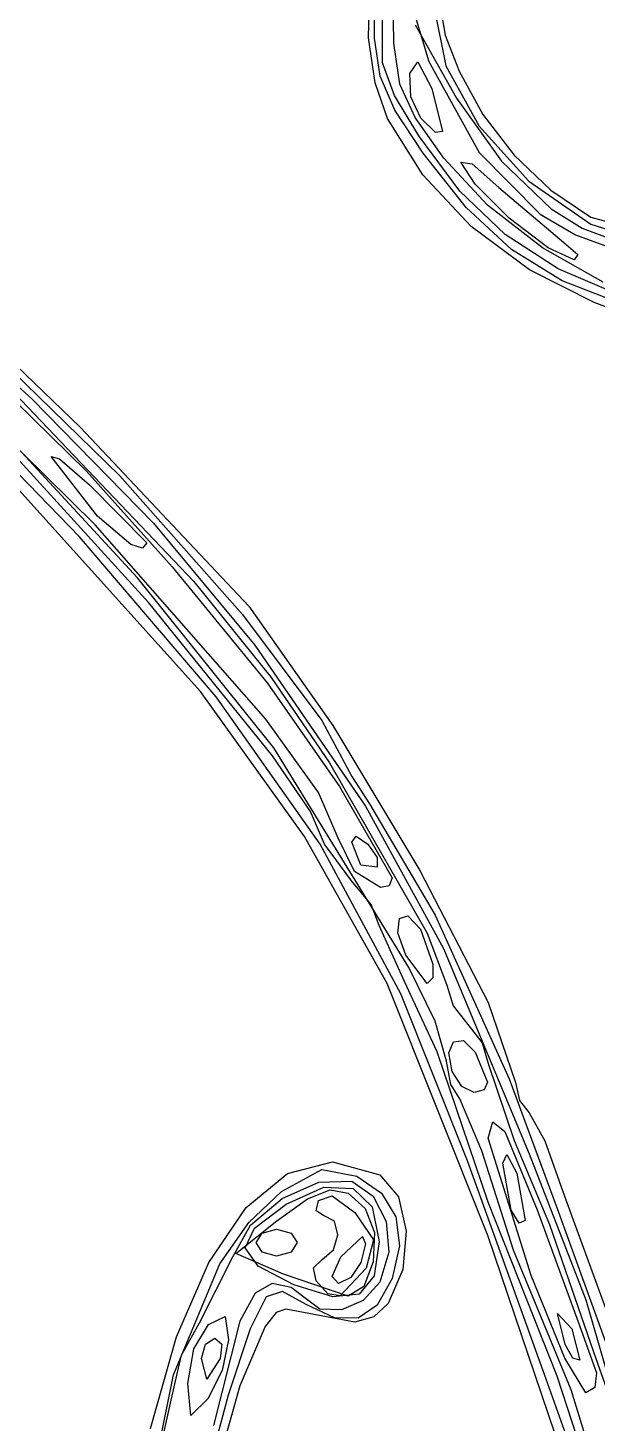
# Model space of a CAD drawing. Extents: x 3 to 111, y 1 to 177.
# Drawn here: x 41.28 to 53.05, y 86.58 to 115.44 of the extents above; entities that cross this region are included whole.
import ezdxf

# ---------------------------------------------------------------- set-up
doc = ezdxf.new("R2010")
doc.units = 0

msp = doc.modelspace()

# ---------------------------------------------------------------- linework, layer by layer
at = {"layer": 'Layer 1', "color": 4}
for p, q in [((48.32493, 115.238022), (48.382807, 117.648305)), ((48.611176, 114.723433), (48.613963, 116.805634)), ((48.449928, 115.228918), (48.455995, 116.381022)), ((48.848818, 115.126833), (48.825864, 116.436947)), ((49.205784, 115.963219), (49.56786, 114.746727)), ((49.671111, 115.894547), (49.921467, 114.66003)), ((49.80033, 115.935654), (49.907095, 115.289849)), ((49.289552, 115.508284), (50.14505, 113.98692)), ((48.463741, 114.309579), (48.32493, 115.238022)), ((48.561783, 114.44167), (48.449928, 115.228918)), ((49.907095, 115.289849), (50.197317, 114.548658)), ((48.974251, 114.279593), (48.848818, 115.126833)), ((48.862646, 114.042984), (48.611176, 114.723433)), ((49.180053, 114.498109), (49.343175, 114.739683)), ((49.343175, 114.739683), (49.634589, 114.190303)), ((49.56786, 114.746727), (50.611696, 112.868796)), ((49.921467, 114.66003), (50.609188, 113.408412)), ((48.714657, 113.568294), (48.463741, 114.309579)), ((48.869826, 113.742153), (48.561783, 114.44167)), ((49.196868, 114.017349), (49.180053, 114.498109)), ((50.197317, 114.548658), (50.687768, 113.650823)), ((49.365137, 113.208125), (48.862646, 114.042984)), ((49.290093, 113.588738), (48.974251, 114.279593)), ((49.405802, 113.574065), (49.196868, 114.017349)), ((49.634589, 114.190303), (49.853523, 113.303232)), ((49.452324, 112.853244), (48.869826, 113.742153)), ((50.14505, 113.98692), (51.072127, 112.687228)), ((49.443871, 112.401116), (48.714657, 113.568294)), ((49.884274, 112.747778), (49.290093, 113.588738)), ((49.708602, 113.28208), (49.405802, 113.574065)), ((49.405802, 113.574065), (49.405802, 113.574065)), ((50.687768, 113.650823), (51.335873, 112.812537)), ((50.212138, 112.063272), (49.365137, 113.208125)), ((49.853523, 113.303232), (49.708602, 113.28208)), ((50.609188, 113.408412), (51.639261, 112.271796)), ((50.611696, 112.868796), (51.869285, 111.59126)), ((50.3402, 111.726233), (49.452324, 112.853244)), ((50.784441, 111.774029), (49.884274, 112.747778)), ((50.5286, 112.208703), (50.235556, 112.66575)), ((50.235556, 112.66575), (50.466058, 112.62875)), ((50.466058, 112.62875), (51.020246, 112.142626)), ((51.072127, 112.687228), (52.099718, 111.69882)), ((51.335873, 112.812537), (52.094538, 112.08618)), ((50.447905, 111.335174), (49.443871, 112.401116)), ((51.148286, 111.165453), (50.212138, 112.063272)), ((51.233155, 111.507013), (50.5286, 112.208703)), ((51.020246, 112.142626), (52.360802, 111.000486)), ((51.639261, 112.271796), (52.916667, 111.382282)), ((52.094538, 112.08618), (52.916667, 111.524136)), ((51.27876, 110.861637), (50.3402, 111.726233)), ((51.918926, 110.892709), (50.784441, 111.774029)), ((52.03845, 110.893278), (51.233155, 111.507013)), ((51.233155, 111.507013), (51.233155, 111.507013)), ((51.869285, 111.59126), (52.600735, 111.161526)), ((52.099718, 111.69882), (52.743114, 111.300122)), ((52.916667, 111.524136), (53.955509, 111.251724)), ((51.654496, 110.434747), (50.447905, 111.335174)), ((52.243398, 110.459547), (51.148286, 111.165453)), ((52.600735, 111.161526), (53.412621, 110.862554)), ((52.743114, 111.300122), (53.36854, 111.066178)), ((52.916667, 111.382282), (53.999934, 111.045515)), ((52.328938, 110.213095), (51.27876, 110.861637)), ((53.173747, 110.179866), (51.918926, 110.892709)), ((52.57371, 110.647709), (52.03845, 110.893278)), ((52.360802, 111.000486), (52.652638, 110.758182)), ((52.652638, 110.758182), (52.57371, 110.647709)), ((38.946667, 110.475166), (42.37333, 107.175531)), ((52.991379, 109.764113), (51.654496, 110.434747)), ((53.567293, 109.890427), (52.243398, 110.459547)), ((38.589318, 110.259694), (41.364576, 107.768236)), ((53.551667, 109.734246), (52.328938, 110.213095)), ((54.691023, 109.105062), (52.991379, 109.764113)), ((42.67768, 105.159894), (38.587081, 109.190577)), ((40.263812, 109.012777), (43.184066, 106.172711)), ((40.283271, 108.442288), (42.497688, 106.269364)), ((40.869218, 108.030767), (44.711119, 103.987485)), ((41.364576, 107.768236), (43.876821, 105.198901)), ((42.351099, 104.912061), (39.841507, 107.502477)), ((43.549945, 104.065369), (40.73635, 107.111604)), ((42.37333, 107.175531), (45.851016, 103.476148)), ((43.786648, 103.545828), (40.76506, 106.862828)), ((42.721914, 105.339444), (41.765708, 106.576745)), ((41.765708, 106.576745), (41.939345, 106.526718)), ((41.939345, 106.526718), (42.558372, 105.987723)), ((42.497688, 106.269364), (44.265878, 104.292191)), ((44.852122, 101.713527), (40.975545, 106.024799)), ((42.558372, 105.987723), (43.744444, 104.788279)), ((43.184066, 106.172711), (45.72, 103.307868)), ((46.198671, 101.144023), (42.67768, 105.159894)), ((43.410871, 104.754104), (42.721914, 105.339444)), ((42.721914, 105.339444), (42.721914, 105.339444)), ((43.876821, 105.198901), (45.975202, 102.674241)), ((45.176258, 101.601784), (42.351099, 104.912061)), ((43.744444, 104.788279), (43.651309, 104.678)), ((43.651309, 104.678), (43.410871, 104.754104)), ((44.265878, 104.292191), (46.22993, 101.893302)), ((46.365923, 100.549347), (43.549945, 104.065369)), ((44.711119, 103.987485), (46.314508, 102.006398)), ((46.338688, 100.386097), (43.786648, 103.545828)), ((45.851016, 103.476148), (47.587391, 101.011895)), ((45.72, 103.307868), (47.356616, 101.113973)), ((45.975202, 102.674241), (48.259413, 99.342222)), ((46.22993, 101.893302), (47.723145, 99.74763)), ((46.314508, 102.006398), (47.515817, 100.235224)), ((46.998529, 98.713228), (44.852122, 101.713527)), ((47.325588, 98.554094), (45.176258, 101.601784)), ((47.291032, 99.622146), (46.198671, 101.144023)), ((47.356616, 101.113973), (47.977778, 99.956197)), ((47.587391, 101.011895), (49.385421, 98.012641)), ((49.158469, 96.004916), (46.365923, 100.549347)), ((47.123675, 99.231191), (46.338688, 100.386097)), ((47.515817, 100.235224), (49.538659, 96.71759)), ((47.977778, 99.956197), (48.345059, 99.388741)), ((47.695556, 98.680578), (47.291032, 99.622146)), ((47.723145, 99.74763), (48.816466, 97.860556)), ((48.259413, 99.342222), (49.873472, 96.399807)), ((48.345059, 99.388741), (49.700832, 97.087233)), ((47.413333, 98.554783), (47.123675, 99.231191)), ((47.977778, 98.599038), (48.068817, 98.720128)), ((48.068817, 98.720128), (48.31174, 98.556705)), ((48.709284, 95.673333), (46.998529, 98.713228)), ((48.99195, 95.458484), (47.325588, 98.554094)), ((47.977778, 97.79), (47.413333, 98.554783)), ((48.034222, 97.987556), (47.695556, 98.680578)), ((48.165927, 98.11926), (47.977778, 98.599038)), ((48.31174, 98.556705), (48.50477, 98.278009)), ((48.50477, 98.278009), (48.499889, 98.076927)), ((48.572567, 97.6611), (48.034222, 97.987556)), ((48.034222, 97.987556), (48.034222, 97.987556)), ((48.499889, 98.076927), (48.165927, 98.11926)), ((48.165927, 98.11926), (48.165927, 98.11926)), ((48.816466, 97.860556), (48.752846, 97.691594)), ((49.385421, 98.012641), (50.794605, 95.283084)), ((48.376417, 97.309803), (47.977778, 97.79)), ((48.752846, 97.691594), (48.572567, 97.6611)), ((48.542222, 96.872603), (48.376417, 97.309803)), ((48.932918, 96.719023), (48.962725, 97.016336)), ((48.962725, 97.016336), (49.13458, 97.06948)), ((49.13458, 97.06948), (49.399912, 96.794049)), ((49.700832, 97.087233), (51.231538, 93.697778)), ((49.06654, 95.7169), (48.542222, 96.872603)), ((49.09373, 96.26195), (48.932918, 96.719023)), ((49.399912, 96.794049), (49.657066, 96.069515)), ((49.538659, 96.71759), (49.94404, 95.637333)), ((49.539929, 95.673333), (49.09373, 96.26195)), ((49.09373, 96.26195), (49.09373, 96.26195)), ((49.873472, 96.399807), (51.644403, 92.145556)), ((49.698855, 94.891479), (49.158469, 96.004916)), ((49.657066, 96.069515), (49.650718, 95.786879)), ((50.793179, 90.46171), (48.709284, 95.673333)), ((49.746563, 94.262222), (49.06654, 95.7169)), ((49.650718, 95.786879), (49.539929, 95.673333)), ((49.94404, 95.637333), (50.074956, 95.209726)), ((50.368206, 92.004444), (48.99195, 95.458484)), ((50.794605, 95.283084), (51.364444, 93.627916)), ((50.074956, 95.209726), (50.376667, 94.826667)), ((49.93458, 94.067212), (49.698855, 94.891479)), ((50.376667, 94.826667), (50.675415, 94.443607)), ((49.983278, 94.237593), (50.082122, 94.468706)), ((50.082122, 94.468706), (50.284786, 94.491743)), ((50.284786, 94.491743), (50.528801, 94.254049)), ((50.675415, 94.443607), (50.799215, 94.016)), ((50.79471, 91.148668), (49.746563, 94.262222)), ((50.050723, 93.851061), (49.983278, 94.237593)), ((50.528801, 94.254049), (50.782844, 93.629935)), ((50.024349, 93.583212), (49.93458, 94.067212)), ((50.050734, 93.851061), (50.050723, 93.851061)), ((50.254265, 93.543485), (50.050734, 93.851061)), ((50.799215, 94.016), (51.332257, 92.427778)), ((50.213841, 93.287864), (50.024349, 93.583212)), ((50.508933, 93.415556), (50.254265, 93.543485)), ((50.782844, 93.629935), (50.71184, 93.469745)), ((51.231538, 93.697778), (52.22481, 91.016667)), ((51.364444, 93.627916), (51.446258, 93.25158)), ((50.667861, 92.212874), (50.213841, 93.287864)), ((50.71184, 93.469745), (50.508933, 93.415556)), ((51.446258, 93.25158), (51.642958, 92.994514)), ((51.642958, 92.994514), (51.972216, 92.416965)), ((50.8, 92.473134), (50.896497, 92.811276)), ((50.896497, 92.811276), (51.14135, 92.610694)), ((51.684341, 89.634255), (50.8, 92.473134)), ((51.14135, 92.610694), (51.808287, 90.987883)), ((51.332257, 92.427778), (52.067964, 90.689684)), ((51.972216, 92.416965), (52.372731, 91.270105)), ((51.321203, 90.154988), (50.667861, 92.212874)), ((51.100112, 91.956975), (51.182045, 92.137855)), ((51.182045, 92.137855), (51.390395, 91.746406)), ((51.644403, 92.145556), (52.814183, 89.129904)), ((46.528203, 91.368922), (47.358065, 91.827042)), ((46.652388, 91.744537), (47.581656, 91.981276)), ((47.358065, 91.827042), (48.082835, 91.687297)), ((47.581656, 91.981276), (48.560776, 91.712294)), ((51.992917, 87.488889), (50.368206, 92.004444)), ((51.275127, 90.983466), (51.100112, 91.956975)), ((45.792351, 91.038228), (46.652388, 91.744537)), ((46.540994, 91.223613), (47.299477, 91.56407)), ((47.299477, 91.56407), (47.980473, 91.580239)), ((47.980473, 91.580239), (48.423607, 91.270752)), ((48.082835, 91.687297), (48.591808, 91.33312)), ((48.560776, 91.712294), (48.942089, 91.261436)), ((51.390395, 91.746406), (51.565409, 90.772897)), ((45.853229, 90.731121), (46.528203, 91.368922)), ((45.888185, 90.674341), (46.540994, 91.223613)), ((46.427918, 90.761679), (47.060235, 91.21473)), ((46.623173, 91.109752), (47.400514, 91.456109)), ((47.060235, 91.21473), (47.530424, 91.402433)), ((47.289816, 91.186246), (47.573783, 91.278863)), ((47.400514, 91.456109), (48.007133, 91.431401)), ((47.530424, 91.402433), (47.90662, 91.334422)), ((47.573783, 91.278863), (48.040358, 90.938406)), ((47.90662, 91.334422), (48.256958, 91.020333)), ((48.007133, 91.431401), (48.401534, 91.052365)), ((48.423607, 91.270752), (48.687282, 90.746762)), ((48.591808, 91.33312), (48.888402, 90.845204)), ((48.942089, 91.261436), (49.104428, 90.549131)), ((52.372731, 91.270105), (53.221368, 88.956134)), ((45.020921, 89.898499), (45.792351, 91.038228)), ((45.970711, 90.612629), (46.623173, 91.109752)), ((47.241999, 90.966821), (47.289816, 91.186246)), ((47.396677, 90.875556), (47.241999, 90.966821)), ((48.040358, 90.938406), (48.43034, 90.372152)), ((48.256958, 91.020333), (48.446987, 90.521713)), ((48.401534, 91.052365), (48.542222, 90.335738)), ((52.22468, 87.551895), (50.79471, 91.148668)), ((51.439971, 90.714247), (51.275127, 90.983466)), ((51.275127, 90.983466), (51.275127, 90.983466)), ((51.808287, 90.987883), (52.656923, 88.673912)), ((52.22481, 91.016667), (53.760462, 86.764252)), ((45.252317, 89.875597), (45.853229, 90.731121)), ((45.524211, 90.031725), (45.888185, 90.674341)), ((45.583613, 90.08616), (46.427918, 90.761679)), ((47.621777, 90.752681), (47.396677, 90.875556)), ((47.68804, 90.472027), (47.621777, 90.752681)), ((48.687282, 90.746762), (48.741502, 90.117132)), ((48.888402, 90.845204), (48.964049, 90.248519)), ((51.565409, 90.772897), (51.439971, 90.714247)), ((52.067964, 90.689684), (52.974988, 88.053333)), ((45.776182, 90.201905), (45.970711, 90.612629)), ((46.002222, 90.311111), (46.126576, 90.510431)), ((46.126576, 90.510431), (46.425556, 90.593333)), ((46.425556, 90.593333), (46.724535, 90.510431)), ((46.724535, 90.510431), (46.848889, 90.311111)), ((47.600293, 90.165548), (47.68804, 90.472027)), ((47.753036, 90.016053), (48.199101, 90.440045)), ((48.199101, 90.440045), (48.260532, 90.285021)), ((48.43034, 90.372152), (48.278401, 89.78105)), ((48.446987, 90.521713), (48.423816, 89.913305)), ((49.104428, 90.549131), (49.036609, 89.753764)), ((52.419879, 85.654444), (50.793179, 90.46171)), ((46.569029, 89.657214), (45.583613, 90.08616)), ((46.044298, 89.827288), (45.776182, 90.201905)), ((46.126576, 90.111792), (46.002222, 90.311111)), ((46.002222, 90.311111), (46.002222, 90.311111)), ((46.425556, 90.028889), (46.126576, 90.111792)), ((46.724535, 90.111792), (46.425556, 90.028889)), ((46.848889, 90.311111), (46.724535, 90.111792)), ((47.363366, 89.965197), (47.600293, 90.165548)), ((48.260532, 90.285021), (48.162611, 89.89995)), ((48.542222, 90.335738), (48.442932, 89.627164)), ((48.741502, 90.117132), (48.556268, 89.490722)), ((48.964049, 90.248519), (48.810178, 89.568034)), ((52.515824, 87.269673), (51.321203, 90.154988)), ((44.291727, 87.575528), (45.252317, 89.875597)), ((44.357479, 88.361498), (45.020921, 89.898499)), ((44.830275, 88.650264), (45.524211, 90.031725)), ((46.779773, 89.438483), (46.044298, 89.827288)), ((47.189779, 89.788256), (47.363366, 89.965197)), ((47.238912, 89.518343), (47.189779, 89.788256)), ((47.576111, 89.609326), (47.753036, 90.016053)), ((48.278401, 89.78105), (47.740307, 89.209971)), ((47.753036, 90.016053), (47.753036, 90.016053)), ((48.162611, 89.89995), (47.958376, 89.592374)), ((48.423816, 89.913305), (48.228438, 89.404638)), ((47.901846, 89.205243), (46.569029, 89.657214)), ((46.569029, 89.657214), (46.569029, 89.657214)), ((47.481666, 89.253377), (47.238912, 89.518343)), ((47.238912, 89.518343), (47.238912, 89.518343)), ((47.702021, 89.464444), (47.576111, 89.609326)), ((47.958376, 89.592374), (47.702021, 89.464444)), ((48.442932, 89.627164), (48.130577, 89.248804)), ((48.556268, 89.490722), (48.215383, 89.114353)), ((48.810178, 89.568034), (48.505818, 89.020398)), ((49.036609, 89.753764), (48.72745, 89.053718)), ((52.380742, 87.919771), (51.684341, 89.634255)), ((51.684341, 89.634255), (51.684341, 89.634255)), ((45.984528, 89.263829), (45.663345, 88.684666)), ((46.331931, 89.464436), (45.984528, 89.263829)), ((46.545594, 89.303989), (46.206599, 89.191044)), ((46.724727, 89.381533), (46.331931, 89.464436)), ((47.038935, 89.035001), (46.545594, 89.303989)), ((46.989977, 89.182214), (46.724727, 89.381533)), ((47.583432, 89.189597), (46.779773, 89.438483)), ((46.779773, 89.438483), (46.779773, 89.438483)), ((47.740307, 89.209971), (47.481666, 89.253377)), ((48.130577, 89.248804), (47.583432, 89.189597)), ((48.228438, 89.404638), (47.901846, 89.205243)), ((46.206599, 89.191044), (45.879647, 88.530989)), ((46.615525, 88.931979), (46.416982, 88.868844)), ((48.039674, 88.663646), (46.615525, 88.931979)), ((47.316241, 88.937251), (46.989977, 89.182214)), ((47.624458, 88.755164), (47.038935, 89.035001)), ((47.763375, 88.922247), (47.316241, 88.937251)), ((48.215383, 89.114353), (47.763375, 88.922247)), ((48.505818, 89.020398), (48.111999, 88.749869)), ((48.72745, 89.053718), (48.435215, 88.774053)), ((52.814183, 89.129904), (53.348975, 87.295459)), ((44.46203, 87.984236), (44.830275, 88.650264)), ((44.715465, 88.115244), (45.014444, 88.617778)), ((45.014444, 88.617778), (45.358058, 88.780855)), ((45.663345, 88.684666), (45.122422, 86.526623)), ((45.358058, 88.780855), (45.428803, 88.299555)), ((46.416982, 88.868844), (46.189025, 88.578491)), ((48.111999, 88.749869), (47.624458, 88.755164)), ((48.435215, 88.774053), (48.039674, 88.663646)), ((52.387088, 88.205355), (52.230548, 88.84639)), ((52.230548, 88.84639), (52.527784, 88.526056)), ((52.656923, 88.673912), (53.039277, 87.615593)), ((43.821401, 86.463376), (44.357479, 88.361498)), ((44.953635, 88.211201), (45.146699, 88.335556)), ((45.146699, 88.335556), (45.292043, 88.211201)), ((45.879647, 88.530989), (45.422436, 87.158647)), ((46.189025, 88.578491), (45.66388, 87.347778)), ((52.527784, 88.526056), (52.695179, 87.878883)), ((44.591111, 87.400392), (44.715465, 88.115244)), ((44.873333, 87.912222), (44.953635, 88.211201)), ((45.292043, 88.211201), (45.257616, 87.912222)), ((45.428803, 88.299555), (45.300745, 87.665757)), ((52.550179, 87.920287), (52.387088, 88.205355)), ((52.387088, 88.205355), (52.387088, 88.205355)), ((52.974988, 88.053333), (53.624449, 86.218889)), ((44.308866, 87.328081), (44.46203, 87.984236)), ((44.984249, 87.488889), (44.873333, 87.912222)), ((44.873333, 87.912222), (44.873333, 87.912222)), ((45.257616, 87.912222), (44.984249, 87.488889)), ((52.813229, 87.206667), (52.380742, 87.919771)), ((52.695179, 87.878883), (52.550179, 87.920287)), ((43.684541, 84.597008), (44.291727, 87.575528)), ((45.300745, 87.665757), (45.00547, 87.08217)), ((53.331081, 83.763171), (51.992917, 87.488889)), ((52.777294, 85.858562), (52.22468, 87.551895)), ((53.039277, 87.615593), (53.003986, 87.314162)), ((43.983656, 85.884475), (44.308866, 87.328081)), ((44.650793, 86.737988), (44.591111, 87.400392)), ((44.591111, 87.400392), (44.591111, 87.400392)), ((45.66388, 87.347778), (45.357874, 86.248486)), ((53.057778, 85.495855), (52.515824, 87.269673)), ((53.003986, 87.314162), (52.813229, 87.206667)), ((45.00547, 87.08217), (44.650793, 86.737988)), ((45.422436, 87.158647), (45.129859, 86.042808))]:
    msp.add_line(p, q, dxfattribs=at)

doc.saveas('drawing.dxf')
